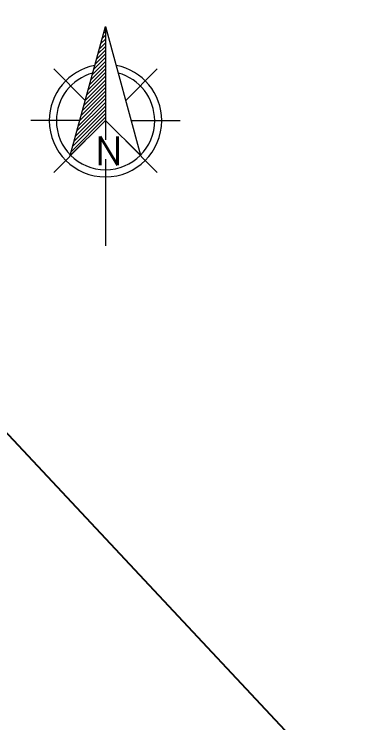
# Model space of a CAD drawing. Header units: metres. Extents: x 284258 to 323604, y 7393143 to 7451144.
# Drawn here: x 305169.7 to 305286.3, y 7436169.9 to 7436404.6 of the extents above; entities that cross this region are included whole.
import ezdxf

# ---------------------------------------------------------------- set-up
doc = ezdxf.new("R2010")
doc.units = ezdxf.units.M
doc.layers.add('A-VIEWPORTS', color=2, linetype='Continuous', plot=False)
doc.layers.add('F-HATCH-REMAN-RUMO', color=201, linetype='Continuous')
doc.layers.add('VNOR', color=2, linetype='Continuous', lineweight=9)
doc.styles.add('R200', font='simplex.shx', dxfattribs={"height": 5})

# ---------------------------------------------------------------- blocks, each defined once
blk = doc.blocks.new('*X0')
at = {"color": 0}
for p, q in [((147.55, -408.76), (147.62, -408.7)), ((147.15, -410.22), (147.62, -409.76)), ((147.35, -409.49), (147.62, -409.23)), ((146.75, -411.68), (147.62, -410.82)), ((146.95, -410.95), (147.62, -410.29)), ((146.36, -413.14), (147.62, -411.88)), ((146.55, -412.41), (147.62, -411.35)), ((145.96, -414.6), (147.62, -412.94)), ((146.16, -413.87), (147.62, -412.41)), ((145.56, -416.06), (147.62, -414)), ((145.76, -415.33), (147.62, -413.47)), ((145.16, -417.52), (147.62, -415.06)), ((145.36, -416.79), (147.62, -414.53)), ((144.76, -418.98), (147.62, -416.12)), ((144.96, -418.25), (147.62, -415.59)), ((144.56, -419.71), (147.62, -416.65)), ((144.16, -421.17), (147.62, -417.71)), ((144.36, -420.44), (147.62, -417.18)), ((143.76, -422.63), (147.62, -418.77)), ((143.96, -421.9), (147.62, -418.24)), ((143.36, -424.09), (147.62, -419.83)), ((143.56, -423.36), (147.62, -419.3)), ((142.96, -425.55), (147.62, -420.89)), ((143.16, -424.82), (147.62, -420.36)), ((142.76, -426.28), (147.62, -421.42))]:
    blk.add_line(p, q, dxfattribs=at)
blk = doc.blocks.new('NORTE')
at = {"layer": 'VNOR'}
for p, q in [((0, 12.979), (0, -2.639)), ((-2.788, 2.788), (-7.15, 7.15)), ((2.788, 2.788), (7.15, 7.15)), ((-3.553, 0), (-10.306, 0)), ((3.553, 0), (10.306, 0)), ((-2.788, -2.788), (-7.15, -7.15)), ((2.788, -2.788), (7.15, -7.15)), ((0, -5.33), (0, -17.299))]:
    blk.add_line(p, q, dxfattribs=at)
blk.add_lwpolyline([(-4.866, -4.81), (0, 12.979), (4.852, -4.754), (0, 0), (-4.866, -4.81)], dxfattribs=at)
for points in [[(-7.763, 0, 1), (7.763, 0, 0.359415), (1.471, 7.623, 1)], [(-1.471, 7.623, 0.359415), (-7.763, 0, 1)]]:
    blk.add_lwpolyline(points, format="xyb", dxfattribs=at)
for start, end in [(105.02696, 180), (0, 74.97304), (180, 0)]:
    blk.add_arc((0, 0), 6.793, start, end, dxfattribs=at)
at = {"layer": 'VNOR', "xscale": 0.9704247146844865, "yscale": 0.9704247146844865, "zscale": 0.9704247146844865}
blk.add_blockref('*X0', (-143.255, 409.415), dxfattribs=at)
at = {"layer": 'VNOR', "style": 'R200'}
blk.add_attdef('NORTE', (-1.389, -6.14), '', height=3.932, dxfattribs=at)

msp = doc.modelspace()

# ---------------------------------------------------------------- hatches: boundary and pattern name
at = {"layer": 'F-HATCH-REMAN-RUMO'}
h = msp.add_hatch(dxfattribs=at)
h.set_pattern_fill('ANSI31', color=256, scale=0.5, angle=45)
edge = h.paths.add_edge_path()
edge.add_line((305295.14, 7436580.32), (305251.24, 7436640.92))
edge.add_line((305251.24, 7436640.92), (305240.19, 7436655.99))
edge.add_line((305240.19, 7436655.99), (305234.59, 7436665.32))
edge.add_line((305234.59, 7436665.32), (305231.86, 7436671.63))
edge.add_line((305231.86, 7436671.63), (305224.23, 7436695.82))
edge.add_line((305224.23, 7436695.82), (305217.48, 7436720.21))
edge.add_line((305217.48, 7436720.21), (305212.85, 7436735.55))
edge.add_line((305212.85, 7436735.55), (305227.03, 7436717.68))
edge.add_line((305227.03, 7436717.68), (305230.09, 7436709.02))
edge.add_line((305230.09, 7436709.02), (305237.52, 7436701.02))
edge.add_line((305237.52, 7436701.02), (305245.05, 7436683.2))
edge.add_line((305245.05, 7436683.2), (305257.13, 7436656.92))
edge.add_line((305257.13, 7436656.92), (305267.5, 7436639.76))
edge.add_line((305267.5, 7436639.76), (305289.38, 7436603.8))
edge.add_line((305289.38, 7436603.8), (305318.95, 7436561.69))
edge.add_line((305318.95, 7436561.69), (305324.14, 7436554.3))
edge.add_line((305324.14, 7436554.3), (305348.53, 7436517.08))
edge.add_line((305348.53, 7436517.08), (305380.44, 7436469.77))
edge.add_line((305380.44, 7436469.77), (305395.47, 7436446.59))
edge.add_line((305395.47, 7436446.59), (305416.07, 7436415.51))
edge.add_line((305416.07, 7436415.51), (305417.7, 7436413.16))
edge.add_line((305417.7, 7436413.16), (305432.21, 7436377.78))
edge.add_line((305432.21, 7436377.78), (305444.53, 7436359.85))
edge.add_line((305444.53, 7436359.85), (305454.85, 7436344.64))
edge.add_line((305454.85, 7436344.64), (305462.18, 7436336.89))
edge.add_line((305462.18, 7436336.89), (305473.36, 7436320.76))
edge.add_line((305473.36, 7436320.76), (305500.95, 7436281.09))
edge.add_arc((297316.22, 7430890.47), 9800.44, 32.834384, 33.369696, ccw=False)
edge.add_line((305550.96, 7436204.39), (305572.33, 7436169.51))
edge.add_line((305572.33, 7436169.51), (305575.97, 7436163.13))
edge.add_line((305575.97, 7436163.13), (305589.89, 7436138.79))
edge.add_line((305589.89, 7436138.79), (305611.14, 7436111.89))
edge.add_line((305611.14, 7436111.89), (305633.7, 7436081.13))
edge.add_line((305633.7, 7436081.13), (305637.52, 7436075.92))
edge.add_line((305637.52, 7436075.92), (305670.15, 7436036.07))
edge.add_line((305670.15, 7436036.07), (305675.35, 7436024.74))
edge.add_line((305675.35, 7436024.74), (305692.51, 7436005.39))
edge.add_line((305692.51, 7436005.39), (305712.54, 7435985.03))
edge.add_line((305712.54, 7435985.03), (305747.59, 7435955.21))
edge.add_line((305747.59, 7435955.21), (305789.41, 7435926.47))
edge.add_line((305789.41, 7435926.47), (305826.71, 7435905.14))
edge.add_line((305826.71, 7435905.14), (305858.04, 7435890.2))
edge.add_line((305858.04, 7435890.2), (305881.73, 7435877.5))
edge.add_line((305881.73, 7435877.5), (305913.44, 7435866.94))
edge.add_line((305913.44, 7435866.94), (305946.11, 7435856.06))
edge.add_line((305946.11, 7435856.06), (305928.77, 7435840.56))
edge.add_line((305928.77, 7435840.56), (305784.26, 7435871.95))
edge.add_line((305784.26, 7435871.95), (305760.83, 7435888.34))
edge.add_line((305760.83, 7435888.34), (305694.12, 7435933.27))
edge.add_line((305694.12, 7435933.27), (305615.3, 7436017.99))
edge.add_line((305615.3, 7436017.99), (305593.75, 7436101.29))
edge.add_line((305593.75, 7436101.29), (305566.45, 7436126.73))
edge.add_line((305566.45, 7436126.73), (305503.9, 7436185.28))
edge.add_line((305503.9, 7436185.28), (305457.94, 7436254.42))
edge.add_line((305457.94, 7436254.42), (305425.57, 7436302.55))
edge.add_line((305425.57, 7436302.55), (305393.5, 7436377.98))
edge.add_line((305393.5, 7436377.98), (305365.3, 7436444.27))
edge.add_line((305365.3, 7436444.27), (305333.94, 7436517.73))
edge.add_line((305333.94, 7436517.73), (305327.75, 7436533.27))
edge.add_line((305327.75, 7436533.27), (305295.14, 7436580.32))

# ---------------------------------------------------------------- linework, layer by layer
at = {"layer": 'A-VIEWPORTS', "linetype": 'Continuous', "lineweight": -3}
msp.add_lwpolyline([(305849.46, 7435537.85), (304926.77, 7436522.64), (305345.65, 7436915.1), (306268.33, 7435930.31)], close=True, dxfattribs=at)

# ---------------------------------------------------------------- block references
at = {"layer": 'A-VIEWPORTS', "color": 2, "linetype": 'Continuous', "lineweight": -3, "xscale": 2.4, "yscale": 2.4, "zscale": 2.4}
msp.add_blockref('NORTE', (305200, 7436369.35), dxfattribs=at).add_auto_attribs({'NORTE': 'N'})

doc.saveas('drawing.dxf')
